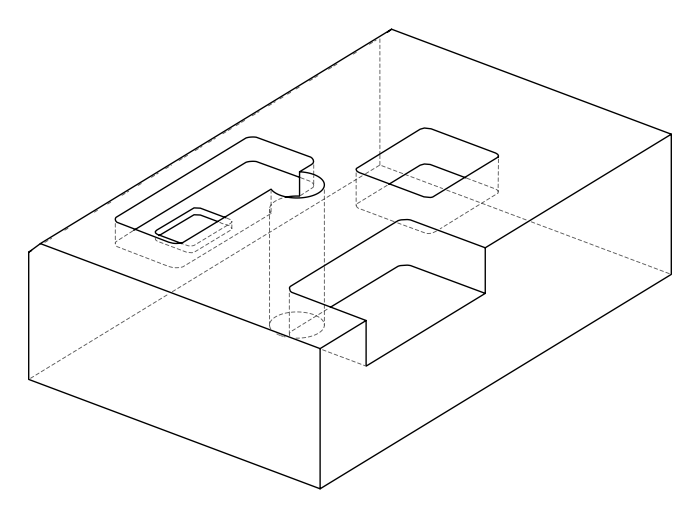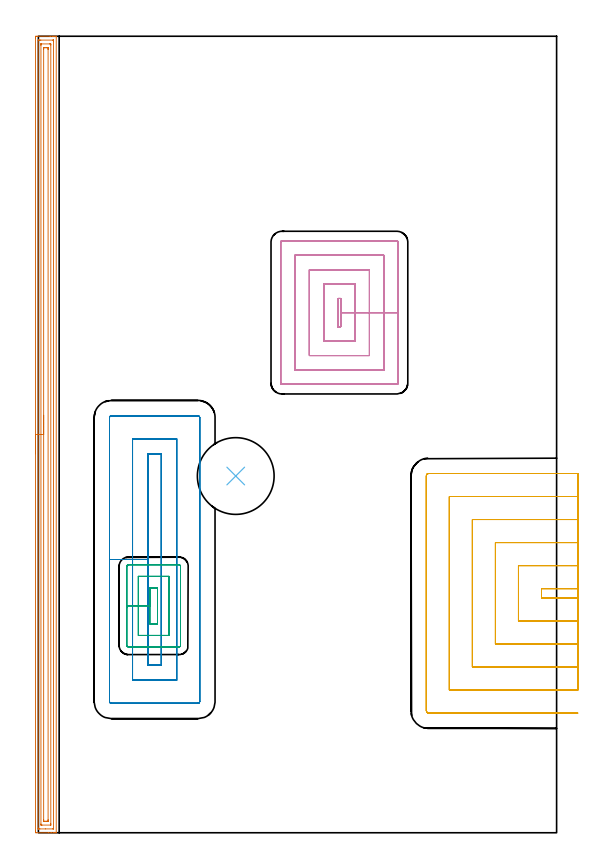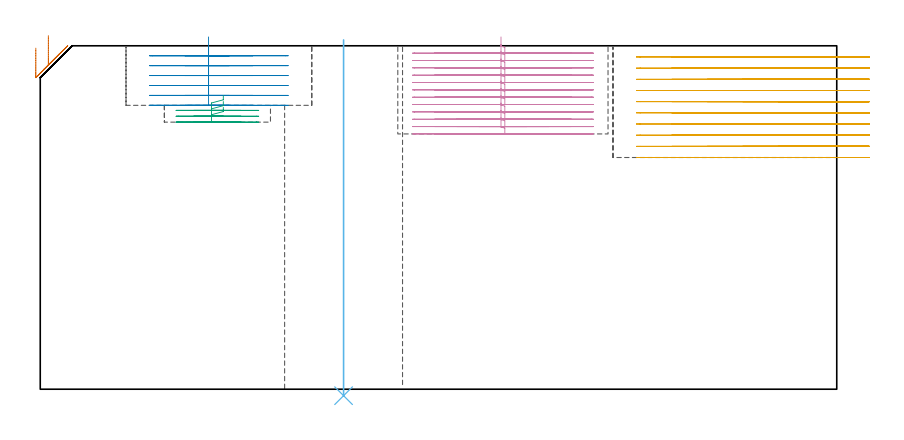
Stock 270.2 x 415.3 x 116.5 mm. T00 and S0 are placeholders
(PLAN: 6 operations, 5 tool changes, 81.3 min)
(1 AREA_MILL | FG_CHAMFER_SURFACE | UGT0205_001 | 13.54 min | 24217 mm3)
(2 MILL_RECTANGULAR_POCKET | POCKET_RECTANGULAR_STRAIGHT | NXT0201_012 | Follow Part, ap 4, ae 75% | 11.95 min | 209820 mm3)
(3 MILL_RECTANGULAR_POCKET_1 | POCKET_RECTANGULAR_STRAIGHT_1 | NXT0201_009 | Follow Part, ap 2, ae 75% | 2 min | 10283 mm3)
(4 MILL_RECTANGULAR_POCKET_2 | POCKET_RECTANGULAR_STRAIGHT_2 | NXT0201_013 | Follow Part, ap 2.5, ae 75% | 20.04 min | 180018 mm3)
(5 MILL_SLOT | SLOT_PARTIAL_RECTANGULAR | NXT0201_012 | Follow Part, ap 4, ae 75% | 33.27 min | 403987 mm3)
(6 INDEXABLE_INSERT_DRILL_THROUGH_HOLE_FROM_SOLID | STEP1HOLE | NXT0302_035 | 0.48 min | 141935 mm3)
(TOOL UGT0205_001 | Chamfer Mill 20 x 3 x 45 deg. | D20 FL50 Z2)
(TOOL NXT0201_012 | ENDMILL 16mm [2P460-1600-NA 1630] | D16 FL38 Z6)
(TOOL NXT0201_009 | ENDMILL 8mm [2P460-0800-NA 1630] | D8 FL26 Z6)
(TOOL NXT0201_013 | ENDMILL 10mm | D10 FL30 Z4)
(TOOL NXT0302_035 | Index. Insert Drill 40mm [880-D4000L40-05] | D40 PA176 FL200 Z2)
(OP 1 AREA_MILL)
G17 G21 G94 G90
T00 M6
G54
G17 G0 G90 X-1.5 Y197.65 S1061 M3
G43 Z126.5 H0
Z115.7
G94 G1 Y197.688 Z114.828 F250.
Y197.802 Z113.964
Y197.991 Z113.112
Y198.253 Z112.28
Y198.587 Z111.474
Y198.99 Z110.7
Y199.458 Z109.964
Y199.99 Z109.272
Y200.579 Z108.629
Y201.222 Z108.04
Y201.914 Z107.508
Y202.65 Z107.04
Y203.424 Z106.637
Y204.23 Z106.303
Y205.062 Z106.041
Y205.914 Z105.852
Y206.778 Z105.738
Y207.65 Z105.7
Y414.303
X-1.499 Y414.669 Z105.701
X-1.495 Y415.192 Z105.703
X-1.492 Y415.292 Z105.706
X-0.976 Y415.296 Z106.221
X-0.351 Y415.3 Z106.846
X6.117 Z113.311
X7.526 Z114.722
X7.89 Z115.085
X8.618 Z115.817
X8.87 Z116.07
X9.268 Y415.293 Z116.46
X9.297 Y415.29 Z116.488
X9.3 Y415.116 Z116.5
Y0.183
X9.297 Y0.01 Z116.488
X9.268 Y0.008 Z116.46
X8.87 Y0. Z116.07
X8.617 Z115.817
X7.89 Z115.085
X6.639 Z113.836
X5.23 Z112.425
X-0.976 Y0.001 Z106.221
X-1.209 Y0.003 Z105.989
X-1.492 Y0.008 Z105.706
X-1.495 Y0.108 Z105.703
X-1.499 Y0.631 Z105.701
X-1.5 Y1.159 Z105.7
Y207.65
X-0.086 Z107.114
X-0.085 Y413.103 Z107.115
X-0.084 Y413.215 Z107.116
X-0.081 Y413.269 Z107.119
X-0.08 Y413.288 Z107.12
X-0.034 Y413.29 Z107.166
X0.383 Y413.298 Z107.583
X0.797 Y413.3 Z107.997
X1.268 Z108.468
X7.475 Y413.299 Z114.675
X7.744 Y413.295 Z114.944
X7.864 Y413.29 Z115.064
X7.879 Y413.287 Z115.079
X7.881 Y413.268 Z115.081
X7.884 Y413.214 Z115.084
X7.885 Y413.104 Z115.085
X7.886 Y412.885 Z115.086
X7.885 Y2.197 Z115.085
X7.884 Y2.085 Z115.084
X7.881 Y2.031 Z115.081
X7.88 Y2.012 Z115.08
X7.834 Y2.01 Z115.034
X7.417 Y2.002 Z114.617
X3.664 Y2. Z110.864
X0.797 Z107.997
X0.325 Y2.001 Z107.525
X0.056 Y2.005 Z107.256
X-0.064 Y2.01 Z107.136
X-0.079 Y2.013 Z107.121
X-0.081 Y2.032 Z107.119
X-0.084 Y2.086 Z107.116
X-0.085 Y2.196 Z107.115
X-0.086 Y2.415 Z107.114
Y207.65
X1.328 Z108.528
X1.329 Y410.556 Z108.529
X1.33 Y411.092 Z108.53
X1.333 Y411.27 Z108.533
X1.335 Y411.285 Z108.535
X1.355 Y411.29 Z108.555
X1.409 Y411.297 Z108.609
X1.478 Y411.3 Z108.678
X5.911 Z113.111
X6.117 Y411.298 Z113.317
X6.322 Y411.295 Z113.522
X6.454 Y411.29 Z113.654
X6.465 Y411.21 Z113.665
X6.467 Y411.092 Z113.667
X6.471 Y410.735 Z113.671
Y4.744
X6.47 Y4.208 Z113.67
X6.467 Y4.03 Z113.667
X6.465 Y4.015 Z113.665
X6.445 Y4.01 Z113.645
X6.391 Y4.003 Z113.591
X6.322 Y4. Z113.522
X1.889 Z109.089
X1.683 Y4.002 Z108.883
X1.478 Y4.005 Z108.678
X1.346 Y4.01 Z108.546
X1.335 Y4.089 Z108.535
X1.333 Y4.208 Z108.533
X1.329 Y4.565 Z108.529
X1.328 Y207.65 Z108.528
X2.743 Z109.943
Y408.41
X2.744 Y409.128 Z109.944
X2.747 Y409.232 Z109.947
X2.749 Y409.286 Z109.949
X2.795 Y409.29 Z109.995
X3.015 Y409.296 Z110.215
X3.457 Y409.3 Z110.657
X4.343 Z111.543
X4.786 Y409.296 Z111.986
X5.005 Y409.291 Z112.205
X5.051 Y409.288 Z112.251
X5.053 Y409.25 Z112.253
X5.055 Y409.185 Z112.255
X5.057 Y408.584 Z112.257
Y408.41
Y6.89
X5.056 Y6.172 Z112.256
X5.053 Y6.068 Z112.253
X5.051 Y6.014 Z112.251
X5.005 Y6.01 Z112.205
X4.785 Y6.004 Z111.985
X4.343 Y6. Z111.543
X3.457 Z110.657
X3.014 Y6.004 Z110.214
X2.795 Y6.009 Z109.995
X2.749 Y6.012 Z109.949
X2.746 Y6.05 Z109.946
X2.745 Y6.115 Z109.945
X2.743 Y6.716 Z109.943
Y6.89
Y207.65
Y208.522 Z109.981
Y209.386 Z110.095
Y210.238 Z110.283
Y211.07 Z110.546
Y211.876 Z110.88
Y212.65 Z111.282
Y213.386 Z111.751
Y214.078 Z112.282
Y214.721 Z112.872
Y215.31 Z113.515
Y215.842 Z114.207
Y216.31 Z114.943
Y216.713 Z115.716
Y217.047 Z116.522
Y217.309 Z117.354
Y217.498 Z118.206
Y217.612 Z119.071
Y217.65 Z119.943
G0 Z126.5
M5
M2
(OP 2 MILL_RECTANGULAR_POCKET)
G17 G21 G94 G90
T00 M6
G54
G17 G0 G90 X57.1 Y166.211 S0 M3
G43 Z126.5 H1
Z119.5
G94 G1 Y142.45 Z113.133 F250.
Y87.5 F500.
X64.1
Y197.4
X57.1
Y142.45
X49.1
Y79.5
X72.1
Y205.4
X49.1
Y142.45
X37.1
Y68.4
G3 X38. Y67.5 R0.9
G1 X83.2
G3 X84.1 Y68.4 R0.9
G1 Y216.5
G3 X83.2 Y217.4 R0.9
G1 X38.
G3 X37.1 Y216.5 R0.9
G1 Y142.45
Y141.45
G0 X57.1 Y166.211 Z116.133
G1 Y142.45 Z109.767 F250.
Y87.5 F500.
X64.1
Y197.4
X57.1
Y142.45
X49.1
Y79.5
X72.1
Y205.4
X49.1
Y142.45
X37.1
Y68.4
G3 X38. Y67.5 R0.9
G1 X83.2
G3 X84.1 Y68.4 R0.9
G1 Y216.5
G3 X83.2 Y217.4 R0.9
G1 X38.
G3 X37.1 Y216.5 R0.9
G1 Y142.45
Y141.45
G0 X57.1 Y166.211 Z112.767
G1 Y142.45 Z106.4 F250.
Y87.5 F500.
X64.1
Y197.4
X57.1
Y142.45
X49.1
Y79.5
X72.1
Y205.4
X49.1
Y142.45
X37.1
Y68.4
G3 X38. Y67.5 R0.9
G1 X83.2
G3 X84.1 Y68.4 R0.9
G1 Y216.5
G3 X83.2 Y217.4 R0.9
G1 X38.
G3 X37.1 Y216.5 R0.9
G1 Y142.45
Y141.45
G0 X57.1 Y166.211 Z109.4
G1 Y142.45 Z103.033 F250.
Y87.5 F500.
X64.1
Y197.4
X57.1
Y142.45
X49.1
Y79.5
X72.1
Y205.4
X49.1
Y142.45
X37.1
Y68.4
G3 X38. Y67.5 R0.9
G1 X83.2
G3 X84.1 Y68.4 R0.9
G1 Y216.5
G3 X83.2 Y217.4 R0.9
G1 X38.
G3 X37.1 Y216.5 R0.9
G1 Y142.45
Y141.45
G0 X57.1 Y166.211 Z106.033
G1 Y142.45 Z99.667 F250.
Y87.5 F500.
X64.1
Y197.4
X57.1
Y142.45
X49.1
Y79.5
X72.1
Y205.4
X49.1
Y142.45
X37.1
Y68.4
G3 X38. Y67.5 R0.9
G1 X83.2
G3 X84.1 Y68.4 R0.9
G1 Y216.5
G3 X83.2 Y217.4 R0.9
G1 X38.
G3 X37.1 Y216.5 R0.9
G1 Y142.45
Y141.45
G0 X57.1 Y166.211 Z102.667
G1 Y142.45 Z96.3 F250.
Y87.5 F500.
X64.1
Y197.4
X57.1
Y142.45
X49.1
Y79.5
X72.1
Y205.4
X49.1
Y142.45
X37.1
Y68.4
G3 X38. Y67.5 R0.9
G1 X83.2
G3 X84.1 Y68.4 R0.9
G1 Y216.5
G3 X83.2 Y217.4 R0.9
G1 X38.
G3 X37.1 Y216.5 R0.9
G1 Y142.45
Y141.45
G0 Z126.5
M5
M2
(OP 3 MILL_RECTANGULAR_POCKET_1)
G17 G21 G94 G90
T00 M6
G54
G17 G0 G90 X62.1 Y122.468 S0 M3
G43 Z126.5 H1
Z99.577
G94 G1 Y127.7 Z98.175 F250.
X58.1 Z97.103
Y118.3 Z94.585
Y108.9 F500.
X62.1
Y127.7
X58.1
Y118.3
X52.1
Y102.9
X68.1
Y133.7
X52.1
Y118.3
X46.1
Y97.6
G3 X46.8 Y96.9 R0.7
G1 X73.4
G3 X74.1 Y97.6 R0.7
G1 Y139.
G3 X73.4 Y139.7 R0.7
G1 X46.8
G3 X46.1 Y139. R0.7
G1 Y118.3
Y117.3
G0 X62.1 Y122.468 Z97.585
G1 Y127.7 Z96.183 F250.
X58.1 Z95.111
Y118.3 Z92.592
Y108.9 F500.
X62.1
Y127.7
X58.1
Y118.3
X52.1
Y102.9
X68.1
Y133.7
X52.1
Y118.3
X46.1
Y97.6
G3 X46.8 Y96.9 R0.7
G1 X73.4
G3 X74.1 Y97.6 R0.7
G1 Y139.
G3 X73.4 Y139.7 R0.7
G1 X46.8
G3 X46.1 Y139. R0.7
G1 Y118.3
Y117.3
G0 X62.1 Y122.468 Z95.592
G1 Y127.7 Z94.191 F250.
X58.1 Z93.119
Y118.3 Z90.6
Y108.9 F500.
X62.1
Y127.7
X58.1
Y118.3
X52.1
Y102.9
X68.1
Y133.7
X52.1
Y118.3
X46.1
Y97.6
G3 X46.8 Y96.9 R0.7
G1 X73.4
G3 X74.1 Y97.6 R0.7
G1 Y139.
G3 X73.4 Y139.7 R0.7
G1 X46.8
G3 X46.1 Y139. R0.7
G1 Y118.3
Y117.3
G0 Z126.5
M5
M2
(OP 4 MILL_RECTANGULAR_POCKET_2)
G17 G21 G94 G90
T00 M6
G54
G17 G0 G90 X156.3 Y275.595 S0 M3
G43 Z126.5 H0
Z119.5
G94 G1 Y263.8 Z116.339 F250.
X157.6 Z115.991
Y271.2 Z114.008
Y278.6 F500.
X156.3
Y263.8
X157.6
Y271.2
X165.1
Y286.1
X148.8
Y256.3
X165.1
Y271.2
X172.6
Y293.6
X141.3
Y248.8
X172.6
Y271.2
X180.1
Y301.1
X133.8
Y241.3
X180.1
Y271.2
X187.6
Y307.9
G3 X186.9 Y308.6 R0.7
G1 X127.
G3 X126.3 Y307.9 R0.7
G1 Y234.5
G3 X127. Y233.8 R0.7
G1 X186.9
G3 X187.6 Y234.5 R0.7
G1 Y271.2
Y272.2
G0 X156.3 Y275.595 Z117.008
G1 Y263.8 Z113.848 F250.
X157.6 Z113.499
Y271.2 Z111.517
Y278.6 F500.
X156.3
Y263.8
X157.6
Y271.2
X165.1
Y286.1
X148.8
Y256.3
X165.1
Y271.2
X172.6
Y293.6
X141.3
Y248.8
X172.6
Y271.2
X180.1
Y301.1
X133.8
Y241.3
X180.1
Y271.2
X187.6
Y307.9
G3 X186.9 Y308.6 R0.7
G1 X127.
G3 X126.3 Y307.9 R0.7
G1 Y234.5
G3 X127. Y233.8 R0.7
G1 X186.9
G3 X187.6 Y234.5 R0.7
G1 Y271.2
Y272.2
G0 X156.3 Y275.595 Z114.517
G1 Y263.8 Z111.356 F250.
X157.6 Z111.008
Y271.2 Z109.025
Y278.6 F500.
X156.3
Y263.8
X157.6
Y271.2
X165.1
Y286.1
X148.8
Y256.3
X165.1
Y271.2
X172.6
Y293.6
X141.3
Y248.8
X172.6
Y271.2
X180.1
Y301.1
X133.8
Y241.3
X180.1
Y271.2
X187.6
Y307.9
G3 X186.9 Y308.6 R0.7
G1 X127.
G3 X126.3 Y307.9 R0.7
G1 Y234.5
G3 X127. Y233.8 R0.7
G1 X186.9
G3 X187.6 Y234.5 R0.7
G1 Y271.2
Y272.2
G0 X156.3 Y275.595 Z112.025
G1 Y263.8 Z108.864 F250.
X157.6 Z108.516
Y271.2 Z106.533
Y278.6 F500.
X156.3
Y263.8
X157.6
Y271.2
X165.1
Y286.1
X148.8
Y256.3
X165.1
Y271.2
X172.6
Y293.6
X141.3
Y248.8
X172.6
Y271.2
X180.1
Y301.1
X133.8
Y241.3
X180.1
Y271.2
X187.6
Y307.9
G3 X186.9 Y308.6 R0.7
G1 X127.
G3 X126.3 Y307.9 R0.7
G1 Y234.5
G3 X127. Y233.8 R0.7
G1 X186.9
G3 X187.6 Y234.5 R0.7
G1 Y271.2
Y272.2
G0 X156.3 Y275.595 Z109.533
G1 Y263.8 Z106.373 F250.
X157.6 Z106.024
Y271.2 Z104.042
Y278.6 F500.
X156.3
Y263.8
X157.6
Y271.2
X165.1
Y286.1
X148.8
Y256.3
X165.1
Y271.2
X172.6
Y293.6
X141.3
Y248.8
X172.6
Y271.2
X180.1
Y301.1
X133.8
Y241.3
X180.1
Y271.2
X187.6
Y307.9
G3 X186.9 Y308.6 R0.7
G1 X127.
G3 X126.3 Y307.9 R0.7
G1 Y234.5
G3 X127. Y233.8 R0.7
G1 X186.9
G3 X187.6 Y234.5 R0.7
G1 Y271.2
Y272.2
G0 X156.3 Y275.595 Z107.042
G1 Y263.8 Z103.881 F250.
X157.6 Z103.533
Y271.2 Z101.55
Y278.6 F500.
X156.3
Y263.8
X157.6
Y271.2
X165.1
Y286.1
X148.8
Y256.3
X165.1
Y271.2
X172.6
Y293.6
X141.3
Y248.8
X172.6
Y271.2
X180.1
Y301.1
X133.8
Y241.3
X180.1
Y271.2
X187.6
Y307.9
G3 X186.9 Y308.6 R0.7
G1 X127.
G3 X126.3 Y307.9 R0.7
G1 Y234.5
G3 X127. Y233.8 R0.7
G1 X186.9
G3 X187.6 Y234.5 R0.7
G1 Y271.2
Y272.2
G0 X156.3 Y275.595 Z104.55
G1 Y263.8 Z101.389 F250.
X157.6 Z101.041
Y271.2 Z99.058
Y278.6 F500.
X156.3
Y263.8
X157.6
Y271.2
X165.1
Y286.1
X148.8
Y256.3
X165.1
Y271.2
X172.6
Y293.6
X141.3
Y248.8
X172.6
Y271.2
X180.1
Y301.1
X133.8
Y241.3
X180.1
Y271.2
X187.6
Y307.9
G3 X186.9 Y308.6 R0.7
G1 X127.
G3 X126.3 Y307.9 R0.7
G1 Y234.5
G3 X127. Y233.8 R0.7
G1 X186.9
G3 X187.6 Y234.5 R0.7
G1 Y271.2
Y272.2
G0 X156.3 Y275.595 Z102.058
G1 Y263.8 Z98.898 F250.
X157.6 Z98.549
Y271.2 Z96.567
Y278.6 F500.
X156.3
Y263.8
X157.6
Y271.2
X165.1
Y286.1
X148.8
Y256.3
X165.1
Y271.2
X172.6
Y293.6
X141.3
Y248.8
X172.6
Y271.2
X180.1
Y301.1
X133.8
Y241.3
X180.1
Y271.2
X187.6
Y307.9
G3 X186.9 Y308.6 R0.7
G1 X127.
G3 X126.3 Y307.9 R0.7
G1 Y234.5
G3 X127. Y233.8 R0.7
G1 X186.9
G3 X187.6 Y234.5 R0.7
G1 Y271.2
Y272.2
G0 X156.3 Y275.595 Z99.567
G1 Y263.8 Z96.406 F250.
X157.6 Z96.058
Y271.2 Z94.075
Y278.6 F500.
X156.3
Y263.8
X157.6
Y271.2
X165.1
Y286.1
X148.8
Y256.3
X165.1
Y271.2
X172.6
Y293.6
X141.3
Y248.8
X172.6
Y271.2
X180.1
Y301.1
X133.8
Y241.3
X180.1
Y271.2
X187.6
Y307.9
G3 X186.9 Y308.6 R0.7
G1 X127.
G3 X126.3 Y307.9 R0.7
G1 Y234.5
G3 X127. Y233.8 R0.7
G1 X186.9
G3 X187.6 Y234.5 R0.7
G1 Y271.2
Y272.2
G0 X156.3 Y275.595 Z97.075
G1 Y263.8 Z93.914 F250.
X157.6 Z93.566
Y271.2 Z91.583
Y278.6 F500.
X156.3
Y263.8
X157.6
Y271.2
X165.1
Y286.1
X148.8
Y256.3
X165.1
Y271.2
X172.6
Y293.6
X141.3
Y248.8
X172.6
Y271.2
X180.1
Y301.1
X133.8
Y241.3
X180.1
Y271.2
X187.6
Y307.9
G3 X186.9 Y308.6 R0.7
G1 X127.
G3 X126.3 Y307.9 R0.7
G1 Y234.5
G3 X127. Y233.8 R0.7
G1 X186.9
G3 X187.6 Y234.5 R0.7
G1 Y271.2
Y272.2
G0 X156.3 Y275.595 Z94.583
G1 Y263.8 Z91.423 F250.
X157.6 Z91.074
Y271.2 Z89.092
Y278.6 F500.
X156.3
Y263.8
X157.6
Y271.2
X165.1
Y286.1
X148.8
Y256.3
X165.1
Y271.2
X172.6
Y293.6
X141.3
Y248.8
X172.6
Y271.2
X180.1
Y301.1
X133.8
Y241.3
X180.1
Y271.2
X187.6
Y307.9
G3 X186.9 Y308.6 R0.7
G1 X127.
G3 X126.3 Y307.9 R0.7
G1 Y234.5
G3 X127. Y233.8 R0.7
G1 X186.9
G3 X187.6 Y234.5 R0.7
G1 Y271.2
Y272.2
G0 X156.3 Y275.595 Z92.092
G1 Y263.8 Z88.931 F250.
X157.6 Z88.583
Y271.2 Z86.6
Y278.6 F500.
X156.3
Y263.8
X157.6
Y271.2
X165.1
Y286.1
X148.8
Y256.3
X165.1
Y271.2
X172.6
Y293.6
X141.3
Y248.8
X172.6
Y271.2
X180.1
Y301.1
X133.8
Y241.3
X180.1
Y271.2
X187.6
Y307.9
G3 X186.9 Y308.6 R0.7
G1 X127.
G3 X126.3 Y307.9 R0.7
G1 Y234.5
G3 X127. Y233.8 R0.7
G1 X186.9
G3 X187.6 Y234.5 R0.7
G1 Y271.2
Y272.2
G0 Z126.5
M5
M2
(OP 5 MILL_SLOT)
G17 G21 G94 G90
T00 M6
G54
G17 G0 G90 X281.2 Y127.3 S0 M3
G43 Z126.5 H1
Z112.71
G94 G1 X278.2 F250.
X262.3 F500.
Y122.4
X278.2
X281.2 F250.
Y139.3
X278.2
X250.3 F500.
Y110.4
X278.2
X281.2 F250.
Y151.3
X278.2
X238.3 F500.
Y98.4
X278.2
X281.2 F250.
Y163.3
X278.2
X226.3 F500.
Y86.4
X278.2
X281.2 F250.
Y175.3
X278.2
X214.3 F500.
Y74.4
X278.2
X281.2 F250.
Y187.3
X278.2
X203.5 F500.
G3 X202.3 Y186.1 R1.2
G1 Y63.6
G3 X203.5 Y62.4 R1.2
G1 X278.2
X281.2 F250.
G0 Y127.3 Z108.92
G1 X278.2
X262.3 F500.
Y122.4
X278.2
X281.2 F250.
Y139.3
X278.2
X250.3 F500.
Y110.4
X278.2
X281.2 F250.
Y151.3
X278.2
X238.3 F500.
Y98.4
X278.2
X281.2 F250.
Y163.3
X278.2
X226.3 F500.
Y86.4
X278.2
X281.2 F250.
Y175.3
X278.2
X214.3 F500.
Y74.4
X278.2
X281.2 F250.
Y187.3
X278.2
X203.5 F500.
G3 X202.3 Y186.1 R1.2
G1 Y63.6
G3 X203.5 Y62.4 R1.2
G1 X278.2
X281.2 F250.
G0 Y127.3 Z105.13
G1 X278.2
X262.3 F500.
Y122.4
X278.2
X281.2 F250.
Y139.3
X278.2
X250.3 F500.
Y110.4
X278.2
X281.2 F250.
Y151.3
X278.2
X238.3 F500.
Y98.4
X278.2
X281.2 F250.
Y163.3
X278.2
X226.3 F500.
Y86.4
X278.2
X281.2 F250.
Y175.3
X278.2
X214.3 F500.
Y74.4
X278.2
X281.2 F250.
Y187.3
X278.2
X203.5 F500.
G3 X202.3 Y186.1 R1.2
G1 Y63.6
G3 X203.5 Y62.4 R1.2
G1 X278.2
X281.2 F250.
G0 Y127.3 Z101.34
G1 X278.2
X262.3 F500.
Y122.4
X278.2
X281.2 F250.
Y139.3
X278.2
X250.3 F500.
Y110.4
X278.2
X281.2 F250.
Y151.3
X278.2
X238.3 F500.
Y98.4
X278.2
X281.2 F250.
Y163.3
X278.2
X226.3 F500.
Y86.4
X278.2
X281.2 F250.
Y175.3
X278.2
X214.3 F500.
Y74.4
X278.2
X281.2 F250.
Y187.3
X278.2
X203.5 F500.
G3 X202.3 Y186.1 R1.2
G1 Y63.6
G3 X203.5 Y62.4 R1.2
G1 X278.2
X281.2 F250.
G0 Y127.3 Z97.55
G1 X278.2
X262.3 F500.
Y122.4
X278.2
X281.2 F250.
Y139.3
X278.2
X250.3 F500.
Y110.4
X278.2
X281.2 F250.
Y151.3
X278.2
X238.3 F500.
Y98.4
X278.2
X281.2 F250.
Y163.3
X278.2
X226.3 F500.
Y86.4
X278.2
X281.2 F250.
Y175.3
X278.2
X214.3 F500.
Y74.4
X278.2
X281.2 F250.
Y187.3
X278.2
X203.5 F500.
G3 X202.3 Y186.1 R1.2
G1 Y63.6
G3 X203.5 Y62.4 R1.2
G1 X278.2
X281.2 F250.
G0 Y127.3 Z93.76
G1 X278.2
X262.3 F500.
Y122.4
X278.2
X281.2 F250.
Y139.3
X278.2
X250.3 F500.
Y110.4
X278.2
X281.2 F250.
Y151.3
X278.2
X238.3 F500.
Y98.4
X278.2
X281.2 F250.
Y163.3
X278.2
X226.3 F500.
Y86.4
X278.2
X281.2 F250.
Y175.3
X278.2
X214.3 F500.
Y74.4
X278.2
X281.2 F250.
Y187.3
X278.2
X203.5 F500.
G3 X202.3 Y186.1 R1.2
G1 Y63.6
G3 X203.5 Y62.4 R1.2
G1 X278.2
X281.2 F250.
G0 Y127.3 Z89.97
G1 X278.2
X262.3 F500.
Y122.4
X278.2
X281.2 F250.
Y139.3
X278.2
X250.3 F500.
Y110.4
X278.2
X281.2 F250.
Y151.3
X278.2
X238.3 F500.
Y98.4
X278.2
X281.2 F250.
Y163.3
X278.2
X226.3 F500.
Y86.4
X278.2
X281.2 F250.
Y175.3
X278.2
X214.3 F500.
Y74.4
X278.2
X281.2 F250.
Y187.3
X278.2
X203.5 F500.
G3 X202.3 Y186.1 R1.2
G1 Y63.6
G3 X203.5 Y62.4 R1.2
G1 X278.2
X281.2 F250.
G0 Y127.3 Z86.18
G1 X278.2
X262.3 F500.
Y122.4
X278.2
X281.2 F250.
Y139.3
X278.2
X250.3 F500.
Y110.4
X278.2
X281.2 F250.
Y151.3
X278.2
X238.3 F500.
Y98.4
X278.2
X281.2 F250.
Y163.3
X278.2
X226.3 F500.
Y86.4
X278.2
X281.2 F250.
Y175.3
X278.2
X214.3 F500.
Y74.4
X278.2
X281.2 F250.
Y187.3
X278.2
X203.5 F500.
G3 X202.3 Y186.1 R1.2
G1 Y63.6
G3 X203.5 Y62.4 R1.2
G1 X278.2
X281.2 F250.
G0 Y127.3 Z82.39
G1 X278.2
X262.3 F500.
Y122.4
X278.2
X281.2 F250.
Y139.3
X278.2
X250.3 F500.
Y110.4
X278.2
X281.2 F250.
Y151.3
X278.2
X238.3 F500.
Y98.4
X278.2
X281.2 F250.
Y163.3
X278.2
X226.3 F500.
Y86.4
X278.2
X281.2 F250.
Y175.3
X278.2
X214.3 F500.
Y74.4
X278.2
X281.2 F250.
Y187.3
X278.2
X203.5 F500.
G3 X202.3 Y186.1 R1.2
G1 Y63.6
G3 X203.5 Y62.4 R1.2
G1 X278.2
X281.2 F250.
G0 Y127.3 Z78.6
G1 X278.2
X262.3 F500.
Y122.4
X278.2
X281.2 F250.
Y139.3
X278.2
X250.3 F500.
Y110.4
X278.2
X281.2 F250.
Y151.3
X278.2
X238.3 F500.
Y98.4
X278.2
X281.2 F250.
Y163.3
X278.2
X226.3 F500.
Y86.4
X278.2
X281.2 F250.
Y175.3
X278.2
X214.3 F500.
Y74.4
X278.2
X281.2 F250.
Y187.3
X278.2
X203.5 F500.
G3 X202.3 Y186.1 R1.2
G1 Y63.6
G3 X203.5 Y62.4 R1.2
G1 X278.2
X281.2 F250.
G0 Z126.5
M5
M2
(OP 6 INDEXABLE_INSERT_DRILL_THROUGH_HOLE_FROM_SOLID)
G17 G21 G94 G90
T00 M6
G54
G17 G0 G90 X102.9 Y186. S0 M3
G43 Z126.5 H1
G94 G81 G98 Z-2.198 F250. R118.5
G80
M5
M2
